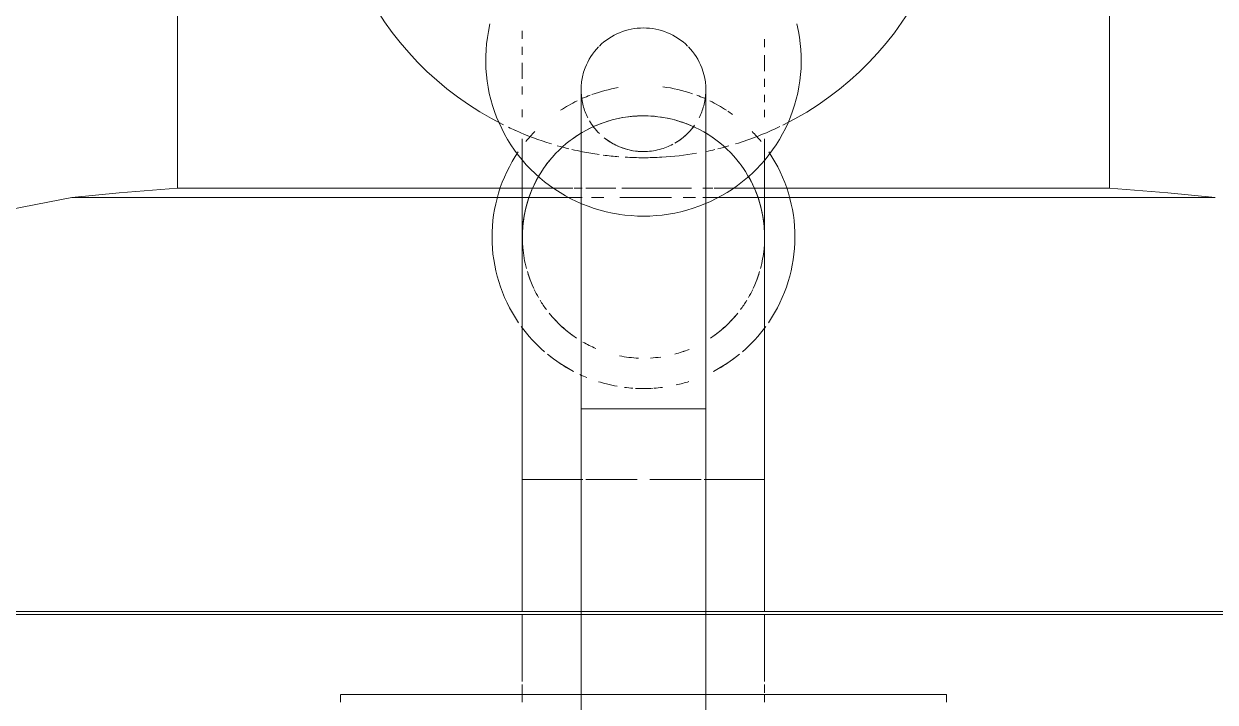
# Model space of a CAD drawing. Header units: millimetres. Extents: x -4000 to 187956, y -58990 to 162485.
# Drawn here: x 847.5 to 1044.2, y 15868.3 to 15980.2 of the extents above; entities that cross this region are included whole.
import ezdxf

# ---------------------------------------------------------------- set-up
doc = ezdxf.new("R2010")
doc.units = ezdxf.units.MM
doc.layers.add('A-FLOR-PATT', color=8, linetype='Continuous', lineweight=13)
doc.layers.add('P-SANR-FIXT', color=6, linetype='Continuous', lineweight=9)

# ---------------------------------------------------------------- blocks, each defined once
blk = doc.blocks.new('C2400 - C2400-V822-0_000')
at = {"layer": 'P-SANR-FIXT', "color": 250}
for p, q in [((-10.3, -16), (-10.3, -116.64)), ((-10.3, -16), (-10.3, -116.64)), ((-10.3, -16), (-10.3, -116.64)), ((-10.3, -16), (-10.3, -116.64)), ((10.3, -116.64), (10.3, -16)), ((10.3, -116.64), (10.3, -16)), ((10.3, -116.64), (10.3, -16)), ((10.3, -116.64), (10.3, -16)), ((-267.5, -82.69), (-8.92, -82.69)), ((-8.92, -82.69), (-267.5, -82.69)), ((-8.92, -83.22), (-236.05, -83.22)), ((8.92, -82.69), (267.55, -82.69)), ((267.55, -82.69), (8.92, -82.69)), ((236.05, -83.22), (8.92, -83.22)), ((0, -116.64), (-10.3, -116.64)), ((0, -116.64), (-10.3, -116.64)), ((0, -116.64), (-10.3, -116.64)), ((0, -116.64), (-10.3, -116.64)), ((10.3, -116.64), (0, -116.64)), ((10.3, -116.64), (0, -116.64)), ((10.3, -116.64), (0, -116.64)), ((10.3, -116.64), (0, -116.64)), ((-10.3, -166.44), (-10.3, -169.3)), ((-10.3, -166.44), (-10.3, -169.3)), ((-10.3, -166.44), (-10.3, -169.3)), ((-10.3, -166.44), (-10.3, -169.3)), ((10.3, -169.3), (10.3, -166.44)), ((10.3, -169.3), (10.3, -166.44)), ((10.3, -169.3), (10.3, -166.44)), ((10.3, -169.3), (10.3, -166.44)), ((-25.58, -178.94), (-25.34, -180.19)), ((25.34, -180.19), (25.58, -178.94))]:
    blk.add_line(p, q, dxfattribs=at)
at = {"layer": 'P-SANR-FIXT', "color": 254}
for p, q in [((-50, -68.25), (-50, -69.54)), ((-20, -68.25), (-20, -69.54)), ((20, -69.54), (20, -68.25)), ((50, -69.48), (50, -68.25)), ((-8.92, -82.69), (8.92, -82.69)), ((8.92, -82.69), (-8.92, -82.69)), ((8.92, -83.22), (-8.92, -83.22)), ((-19.32, -105), (-20, -105)), ((-18.72, -105), (-19.62, -105)), ((-17.32, -105), (-18.69, -105)), ((-14.14, -105), (-18.48, -105)), ((-14.14, -105), (-17.11, -105)), ((-11.11, -105), (-14.14, -105)), ((-10.66, -105), (-14.14, -105)), ((14.14, -105), (10.66, -105)), ((14.14, -105), (11.11, -105)), ((18.48, -105), (14.14, -105)), ((17.11, -105), (14.14, -105)), ((18.69, -105), (17.32, -105)), ((19.62, -105), (18.72, -105)), ((20, -105), (19.32, -105)), ((-10.3, -116.64), (-8.92, -116.64)), ((-10.3, -116.64), (-8.92, -116.64)), ((-8.92, -116.64), (-10.3, -116.64)), ((-10.3, -116.64), (-8.92, -116.64)), ((-10.3, -116.64), (-8.92, -116.64)), ((-9.95, -116.64), (-10.3, -116.64)), ((-10.3, -116.64), (-8.92, -116.64)), ((-9.95, -116.64), (-10.3, -116.64)), ((-10.3, -116.64), (-8.92, -116.64)), ((-10.3, -116.64), (-8.92, -116.64)), ((-8.92, -116.64), (-10.3, -116.64)), ((-8.92, -116.64), (-9.95, -116.64)), ((-8.92, -116.64), (-9.95, -116.64)), ((-8.92, -116.64), (0, -116.64)), ((-8.92, -116.64), (0, -116.64)), ((-8.92, -116.64), (0, -116.64)), ((-8.92, -116.64), (0, -116.64)), ((0, -116.64), (8.92, -116.64)), ((0, -116.64), (8.92, -116.64)), ((0, -116.64), (8.92, -116.64)), ((0, -116.64), (8.92, -116.64)), ((8.92, -116.64), (10.3, -116.64)), ((8.92, -116.64), (10.3, -116.64)), ((9.95, -116.64), (8.92, -116.64)), ((8.92, -116.64), (10.3, -116.64)), ((8.92, -116.64), (10.3, -116.64)), ((9.95, -116.64), (8.92, -116.64)), ((8.92, -116.64), (10.3, -116.64)), ((8.92, -116.64), (10.3, -116.64)), ((9.95, -116.64), (8.92, -116.64)), ((8.92, -116.64), (10.3, -116.64)), ((9.95, -116.64), (8.92, -116.64)), ((-4.14, -148.77), (-5.16, -148.96)), ((-3.11, -148.63), (-4.14, -148.77)), ((-2.08, -148.53), (-3.11, -148.63)), ((-1.04, -148.47), (-2.08, -148.53)), ((0, -148.45), (-1.04, -148.47)), ((1, -148.47), (0, -148.45)), ((2.04, -148.53), (1, -148.47)), ((4.1, -148.77), (3.92, -148.74)), ((5.12, -148.95), (4.1, -148.77)), ((6.14, -149.17), (5.12, -148.95)), ((7.14, -149.43), (6.14, -149.17)), ((10.09, -150.45), (9.12, -150.07)), ((-11.43, -153.09), (-9.81, -153.09)), ((10.1, -153.09), (11.43, -153.09)), ((-16.38, -156.47), (-16.83, -155.81)), ((16.51, -156.29), (16.04, -156.94)), ((14.5, -158.78), (13.93, -159.35)), ((15.04, -158.19), (14.5, -158.78)), ((15.55, -157.58), (15.04, -158.19)), ((-20, -161.2), (-20, -160.06)), ((-11.94, -161.04), (-12.58, -160.55)), ((-11.29, -161.51), (-11.94, -161.04)), ((12.12, -160.91), (11.47, -161.38)), ((12.74, -160.41), (12.12, -160.91)), ((13.35, -159.89), (12.74, -160.41)), ((20, -160.09), (20, -161.23)), ((-20, -166), (-20, -164.76)), ((20, -164.8), (20, -166.03)), ((-20, -168.47), (-20, -167.24)), ((20, -168.54), (20, -169.82)), ((-20, -171.08), (-20, -169.79)), ((-20, -172.92), (-20, -172.38)), ((-20, -173.69), (-20, -172.92)), ((20, -171.11), (20, -172.39)), ((20, -172.41), (20, -172.92)), ((20, -172.92), (20, -173.72)), ((-20, -175), (-20, -173.69)), ((-20, -177.64), (-20, -176.32)), ((20, -175.04), (20, -176.36)), ((20, -177.68), (20, -179))]:
    blk.add_line(p, q, dxfattribs=at)
at = {"layer": 'P-SANR-FIXT', "color": 253}
for p, q in [((-50, -69.54), (-50, -68.25)), ((50, -68.25), (50, -69.48)), ((-50, -69.54), (-8.92, -69.54)), ((-20, -69.81), (-20, -71.18)), ((8.92, -69.54), (50, -69.54)), ((20, -71.18), (20, -69.62)), ((-20, -71.68), (-20, -82.69)), ((20, -82.69), (20, -71.68)), ((-10.54, -105), (-19.92, -105)), ((19.92, -105), (10.54, -105)), ((-13.5, -153.09), (-11.66, -153.09)), ((-9.82, -151.53), (-11.88, -151.53)), ((11.88, -151.53), (10.14, -151.53)), ((11.66, -153.09), (13.5, -153.09)), ((16.04, -156.94), (15.55, -157.58)), ((16.95, -155.62), (16.51, -156.29)), ((-20, -160.06), (-20, -158.95)), ((20, -158.98), (20, -160.09)), ((13.93, -159.35), (13.35, -159.89)), ((-10.62, -161.95), (-11.29, -161.51))]:
    blk.add_line(p, q, dxfattribs=at)
at = {"layer": 'P-SANR-FIXT', "color": 50}
for p, q in [((-8.92, -69.54), (8.92, -69.54)), ((-1.15, -105), (-9.51, -105)), ((-1.15, -105), (-9.51, -105)), ((-5.18, -105), (-8.97, -105)), ((-5.18, -105), (-8.97, -105)), ((-1.04, -105), (-5.18, -105)), ((-1.04, -105), (-5.18, -105)), ((5.18, -105), (1.04, -105)), ((5.18, -105), (1.04, -105)), ((9.51, -105), (1.15, -105)), ((9.51, -105), (1.15, -105)), ((8.97, -105), (5.18, -105)), ((8.97, -105), (5.18, -105)), ((-8.92, -116.64), (0, -116.64)), ((-7.28, -116.64), (-8.92, -116.64)), ((-8.92, -116.64), (0, -116.64)), ((-7.28, -116.64), (-8.92, -116.64)), ((-8.92, -116.64), (0, -116.64)), ((-7.28, -116.64), (-8.92, -116.64)), ((-8.92, -116.64), (0, -116.64)), ((-7.28, -116.64), (-8.92, -116.64)), ((-5.15, -116.64), (-7.28, -116.64)), ((-5.15, -116.64), (-7.28, -116.64)), ((-5.15, -116.64), (-7.28, -116.64)), ((-5.15, -116.64), (-7.28, -116.64)), ((-2.67, -116.64), (-5.15, -116.64)), ((-2.67, -116.64), (-5.15, -116.64)), ((-2.67, -116.64), (-5.15, -116.64)), ((-2.67, -116.64), (-5.15, -116.64)), ((0, -116.64), (-2.67, -116.64)), ((0, -116.64), (-2.67, -116.64)), ((0, -116.64), (-2.67, -116.64)), ((0, -116.64), (-2.67, -116.64)), ((0, -116.64), (8.92, -116.64)), ((2.67, -116.64), (0, -116.64)), ((0, -116.64), (8.92, -116.64)), ((2.67, -116.64), (0, -116.64)), ((0, -116.64), (8.92, -116.64)), ((2.67, -116.64), (0, -116.64)), ((0, -116.64), (8.92, -116.64)), ((2.67, -116.64), (0, -116.64)), ((5.15, -116.64), (2.67, -116.64)), ((5.15, -116.64), (2.67, -116.64)), ((5.15, -116.64), (2.67, -116.64)), ((5.15, -116.64), (2.67, -116.64)), ((7.28, -116.64), (5.15, -116.64)), ((7.28, -116.64), (5.15, -116.64)), ((7.28, -116.64), (5.15, -116.64)), ((7.28, -116.64), (5.15, -116.64)), ((8.92, -116.64), (7.28, -116.64)), ((8.92, -116.64), (7.28, -116.64)), ((8.92, -116.64), (7.28, -116.64)), ((8.92, -116.64), (7.28, -116.64)), ((-5.16, -148.96), (-6.18, -149.18)), ((3.07, -148.63), (2.04, -148.53)), ((3.92, -148.74), (3.07, -148.63)), ((-6.56, -151.53), (-8.56, -151.53)), ((-7.95, -153.09), (3.58, -153.09)), ((3.92, -151.53), (-4.63, -151.53)), ((4.57, -153.09), (9.5, -153.09)), ((8.56, -151.53), (6.56, -151.53)), ((-9.94, -162.36), (-10.62, -161.95)), ((-9.24, -162.74), (-9.94, -162.36)), ((-8.52, -163.1), (-9.24, -162.74)), ((-7.79, -163.42), (-8.52, -163.1)), ((8.71, -163), (7.99, -163.34)), ((9.43, -162.64), (8.71, -163)), ((10.12, -162.25), (9.43, -162.64)), ((-7.05, -163.72), (-7.79, -163.42)), ((-6.29, -163.98), (-7.05, -163.72)), ((-5.53, -164.22), (-6.29, -163.98)), ((-4.75, -164.43), (-5.53, -164.22)), ((-3.97, -164.6), (-4.75, -164.43)), ((-3.19, -164.74), (-3.97, -164.6)), ((-2.39, -164.86), (-3.19, -164.74)), ((-1.6, -164.94), (-2.39, -164.86)), ((-0.8, -164.98), (-1.6, -164.94)), ((0, -165), (-0.8, -164.98)), ((0.22, -165), (0, -165)), ((1.02, -164.97), (0.22, -165)), ((1.81, -164.92), (1.02, -164.97)), ((2.61, -164.83), (1.81, -164.92)), ((3.4, -164.71), (2.61, -164.83)), ((3.92, -164.61), (3.4, -164.71)), ((4.18, -164.56), (3.92, -164.61)), ((4.96, -164.37), (4.18, -164.56)), ((5.73, -164.16), (4.96, -164.37)), ((6.5, -163.92), (5.73, -164.16)), ((7.25, -163.64), (6.5, -163.92)), ((7.99, -163.34), (7.25, -163.64))]:
    blk.add_line(p, q, dxfattribs=at)
at = {"layer": 'P-SANR-FIXT', "color": 252}
for p, q in [((-20, -83.22), (-20, -105)), ((20, -105), (20, -83.22)), ((-10, -105), (-20, -105)), ((20, -105), (10, -105)), ((94.37, -151.53), (215.83, -127.85)), ((-11.88, -151.53), (-94.37, -151.53)), ((-76.92, -259.9), (-76.92, -153.09)), ((-76.92, -153.09), (-13.5, -153.09)), ((94.37, -151.53), (11.88, -151.53)), ((13.5, -153.09), (76.92, -153.09)), ((76.92, -153.09), (76.92, -259.9)), ((-20, -158.95), (-20, -157.87)), ((20, -157.9), (20, -158.98))]:
    blk.add_line(p, q, dxfattribs=at)
at = {"layer": 'P-SANR-FIXT', "color": 252, "flags": 128}
for points in [[(-20, -105), (-20, -106.6), (-20, -108.2), (-20, -109.79), (-20, -111.37), (-20, -112.95), (-20, -114.51), (-20, -116.05), (-20, -117.58), (-20, -119.09), (-20, -120.58), (-20, -122.04), (-20, -123.47), (-20, -124.88), (-20, -126.25), (-20, -127.59), (-20, -128.89), (-20, -130.15), (-20, -131.38), (-20, -132.56), (-20, -133.69), (-20, -134.79), (-20, -135.06)], [(20, -135.06), (20, -133.98), (20, -132.85), (20, -131.68), (20, -130.47), (20, -129.22), (20, -127.93), (20, -126.6), (20, -125.23), (20, -123.84), (20, -122.41), (20, -120.96), (20, -119.48), (20, -117.97), (20, -116.45), (20, -114.91), (20, -113.35), (20, -111.78), (20, -110.2), (20, -108.61), (20, -107.01), (20, -105.41), (20, -105)], [(-20, -135.06), (-20, -136.09), (-20, -137.07), (-20, -138), (-20, -138.88), (-20, -139.7), (-20, -140.47), (-20, -141.18), (-20, -141.84), (-20, -142.43), (-20, -142.96), (-20, -143.44), (-20, -143.85), (-20, -144.2), (-20, -144.49), (-20, -144.71), (-20, -144.87), (-20, -144.97), (-20, -145)], [(20, -145), (20, -144.97), (20, -144.87), (20, -144.71), (20, -144.49), (20, -144.2), (20, -143.85), (20, -143.44), (20, -142.97), (20, -142.44), (20, -141.84), (20, -141.19), (20, -140.48), (20, -139.71), (20, -138.89), (20, -138.01), (20, -137.08), (20, -136.1), (20, -135.07), (20, -135.06)], [(-16.83, -155.81), (-17.25, -155.12), (-17.64, -154.43), (-18, -153.71), (-18.34, -152.99), (-18.64, -152.25), (-18.92, -151.5), (-19.16, -150.73), (-19.37, -149.96), (-19.56, -149.18), (-19.71, -148.4), (-19.83, -147.61), (-19.92, -146.81), (-19.97, -146.02), (-20, -145.22), (-20, -145)], [(-20, -152.11), (-20, -151.35), (-20, -150.63), (-20, -149.95), (-20, -149.31), (-20, -148.71), (-20, -148.15), (-20, -147.64), (-20, -147.17), (-20, -146.74), (-20, -146.36), (-20, -146.03), (-20, -145.74), (-20, -145.5), (-20, -145.3), (-20, -145.16), (-20, -145.06), (-20, -145.01), (-20, -145)], [(20, -145), (19.98, -145.8), (19.94, -146.6), (19.86, -147.39), (19.74, -148.19), (19.6, -148.97), (19.43, -149.75), (19.22, -150.53), (18.98, -151.29), (18.72, -152.05), (18.42, -152.79), (18.1, -153.52), (17.74, -154.24), (17.36, -154.94), (16.95, -155.62)], [(20, -145), (20, -145.03), (20, -145.11), (20, -145.24), (20, -145.41), (20, -145.63), (20, -145.9), (20, -146.22), (20, -146.58), (20, -146.99), (20, -147.44), (20, -147.93), (20, -148.47), (20, -149.06), (20, -149.68), (20, -150.34), (20, -151.05), (20, -151.79), (20, -152.11)], [(-94.37, -151.53), (-86.53, -152.32), (-76.92, -153.09)], [(-20, -154.67), (-20, -153.86), (-20, -152.95), (-20, -152.11)], [(20, -152.11), (20, -152.98), (20, -153.89), (20, -154.67)], [(76.92, -153.09), (86.53, -152.32), (94.37, -151.53)]]:
    blk.add_lwpolyline(points, dxfattribs=at)
at = {"layer": 'P-SANR-FIXT', "color": 250, "flags": 128}
for points in [[(-10.3, -116.64), (-10.3, -118.65), (-10.3, -120.66), (-10.3, -122.66), (-10.3, -124.66), (-10.3, -126.63), (-10.3, -128.6), (-10.3, -130.54), (-10.3, -132.46), (-10.3, -134.36), (-10.3, -136.23), (-10.3, -138.07), (-10.3, -139.87), (-10.3, -141.64), (-10.3, -143.36), (-10.3, -145.04), (-10.3, -146.68), (-10.3, -148.27), (-10.3, -149.81), (-10.3, -151.29), (-10.3, -152.73), (-10.3, -154.1), (-10.3, -155.41), (-10.3, -156.66), (-10.3, -157.85), (-10.3, -158.97), (-10.3, -160.02), (-10.3, -161), (-10.3, -161.92), (-10.3, -162.76), (-10.3, -163.52), (-10.3, -164.22), (-10.3, -164.83), (-10.3, -165.37), (-10.3, -165.83), (-10.3, -166.21), (-10.3, -166.44)], [(-10.3, -116.64), (-10.3, -118.65), (-10.3, -120.66), (-10.3, -122.66), (-10.3, -124.66), (-10.3, -126.63), (-10.3, -128.6), (-10.3, -130.54), (-10.3, -132.46), (-10.3, -134.36), (-10.3, -136.23), (-10.3, -138.07), (-10.3, -139.87), (-10.3, -141.64), (-10.3, -143.36), (-10.3, -145.04), (-10.3, -146.68), (-10.3, -148.27), (-10.3, -149.81), (-10.3, -151.29), (-10.3, -152.73), (-10.3, -154.1), (-10.3, -155.41), (-10.3, -156.66), (-10.3, -157.85), (-10.3, -158.97), (-10.3, -160.02), (-10.3, -161), (-10.3, -161.92), (-10.3, -162.76), (-10.3, -163.52), (-10.3, -164.22), (-10.3, -164.83), (-10.3, -165.37), (-10.3, -165.83), (-10.3, -166.21), (-10.3, -166.44)], [(-10.3, -116.64), (-10.3, -118.65), (-10.3, -120.66), (-10.3, -122.66), (-10.3, -124.66), (-10.3, -126.63), (-10.3, -128.6), (-10.3, -130.54), (-10.3, -132.46), (-10.3, -134.36), (-10.3, -136.23), (-10.3, -138.07), (-10.3, -139.87), (-10.3, -141.64), (-10.3, -143.36), (-10.3, -145.04), (-10.3, -146.68), (-10.3, -148.27), (-10.3, -149.81), (-10.3, -151.29), (-10.3, -152.73), (-10.3, -154.1), (-10.3, -155.41), (-10.3, -156.66), (-10.3, -157.85), (-10.3, -158.97), (-10.3, -160.02), (-10.3, -161), (-10.3, -161.92), (-10.3, -162.76), (-10.3, -163.52), (-10.3, -164.22), (-10.3, -164.83), (-10.3, -165.37), (-10.3, -165.83), (-10.3, -166.21), (-10.3, -166.44)], [(-10.3, -116.64), (-10.3, -118.65), (-10.3, -120.66), (-10.3, -122.66), (-10.3, -124.66), (-10.3, -126.63), (-10.3, -128.6), (-10.3, -130.54), (-10.3, -132.46), (-10.3, -134.36), (-10.3, -136.23), (-10.3, -138.07), (-10.3, -139.87), (-10.3, -141.64), (-10.3, -143.36), (-10.3, -145.04), (-10.3, -146.68), (-10.3, -148.27), (-10.3, -149.81), (-10.3, -151.29), (-10.3, -152.73), (-10.3, -154.1), (-10.3, -155.41), (-10.3, -156.66), (-10.3, -157.85), (-10.3, -158.97), (-10.3, -160.02), (-10.3, -161), (-10.3, -161.92), (-10.3, -162.76), (-10.3, -163.52), (-10.3, -164.22), (-10.3, -164.83), (-10.3, -165.37), (-10.3, -165.83), (-10.3, -166.21), (-10.3, -166.44)], [(10.3, -166.44), (10.3, -166.11), (10.3, -165.71), (10.3, -165.23), (10.3, -164.67), (10.3, -164.03), (10.3, -163.32), (10.3, -162.54), (10.3, -161.68), (10.3, -160.74), (10.3, -159.74), (10.3, -158.67), (10.3, -157.53), (10.3, -156.33), (10.3, -155.06), (10.3, -153.73), (10.3, -152.34), (10.3, -150.9), (10.3, -149.4), (10.3, -147.84), (10.3, -146.24), (10.3, -144.59), (10.3, -142.9), (10.3, -141.16), (10.3, -139.38), (10.3, -137.57), (10.3, -135.73), (10.3, -133.85), (10.3, -131.94), (10.3, -130.02), (10.3, -128.07), (10.3, -126.1), (10.3, -124.12), (10.3, -122.12), (10.3, -120.12), (10.3, -118.11), (10.3, -116.64)], [(10.3, -166.44), (10.3, -166.11), (10.3, -165.71), (10.3, -165.23), (10.3, -164.67), (10.3, -164.03), (10.3, -163.32), (10.3, -162.54), (10.3, -161.68), (10.3, -160.74), (10.3, -159.74), (10.3, -158.67), (10.3, -157.53), (10.3, -156.33), (10.3, -155.06), (10.3, -153.73), (10.3, -152.34), (10.3, -150.9), (10.3, -149.4), (10.3, -147.84), (10.3, -146.24), (10.3, -144.59), (10.3, -142.9), (10.3, -141.16), (10.3, -139.38), (10.3, -137.57), (10.3, -135.73), (10.3, -133.85), (10.3, -131.94), (10.3, -130.02), (10.3, -128.07), (10.3, -126.1), (10.3, -124.12), (10.3, -122.12), (10.3, -120.12), (10.3, -118.11), (10.3, -116.64)], [(10.3, -166.44), (10.3, -166.11), (10.3, -165.71), (10.3, -165.23), (10.3, -164.67), (10.3, -164.03), (10.3, -163.32), (10.3, -162.54), (10.3, -161.68), (10.3, -160.74), (10.3, -159.74), (10.3, -158.67), (10.3, -157.53), (10.3, -156.33), (10.3, -155.06), (10.3, -153.73), (10.3, -152.34), (10.3, -150.9), (10.3, -149.4), (10.3, -147.84), (10.3, -146.24), (10.3, -144.59), (10.3, -142.9), (10.3, -141.16), (10.3, -139.38), (10.3, -137.57), (10.3, -135.73), (10.3, -133.85), (10.3, -131.94), (10.3, -130.02), (10.3, -128.07), (10.3, -126.1), (10.3, -124.12), (10.3, -122.12), (10.3, -120.12), (10.3, -118.11), (10.3, -116.64)], [(10.3, -166.44), (10.3, -166.11), (10.3, -165.71), (10.3, -165.23), (10.3, -164.67), (10.3, -164.03), (10.3, -163.32), (10.3, -162.54), (10.3, -161.68), (10.3, -160.74), (10.3, -159.74), (10.3, -158.67), (10.3, -157.53), (10.3, -156.33), (10.3, -155.06), (10.3, -153.73), (10.3, -152.34), (10.3, -150.9), (10.3, -149.4), (10.3, -147.84), (10.3, -146.24), (10.3, -144.59), (10.3, -142.9), (10.3, -141.16), (10.3, -139.38), (10.3, -137.57), (10.3, -135.73), (10.3, -133.85), (10.3, -131.94), (10.3, -130.02), (10.3, -128.07), (10.3, -126.1), (10.3, -124.12), (10.3, -122.12), (10.3, -120.12), (10.3, -118.11), (10.3, -116.64)], [(-10.13, -150.47), (-11.08, -150.89), (-12.01, -151.34), (-12.92, -151.83), (-13.82, -152.36), (-14.69, -152.92), (-15.53, -153.52), (-16.36, -154.15), (-17.15, -154.81), (-17.92, -155.5), (-18.66, -156.22), (-19.38, -156.97), (-20.06, -157.75), (-20.7, -158.56), (-21.32, -159.39), (-21.9, -160.24), (-22.45, -161.12), (-22.96, -162.01), (-23.43, -162.93), (-23.87, -163.86), (-24.27, -164.81), (-24.62, -165.78), (-24.94, -166.76), (-25.22, -167.75), (-25.46, -168.75), (-25.66, -169.76), (-25.82, -170.78), (-25.93, -171.8), (-26.01, -172.83), (-26.04, -173.86), (-26.03, -174.89), (-25.98, -175.92), (-25.89, -176.94), (-25.75, -177.96), (-25.58, -178.94)], [(25.58, -178.94), (25.76, -177.92), (25.89, -176.9), (25.98, -175.88), (26.03, -174.85), (26.04, -173.82), (26, -172.79), (25.93, -171.76), (25.81, -170.74), (25.65, -169.72), (25.45, -168.71), (25.21, -167.71), (24.93, -166.72), (24.61, -165.74), (24.25, -164.78), (23.85, -163.82), (23.41, -162.89), (22.94, -161.98), (22.43, -161.08), (21.88, -160.2), (21.3, -159.35), (20.68, -158.52), (20.03, -157.72), (19.35, -156.94), (18.63, -156.19), (17.89, -155.47), (17.12, -154.78), (16.32, -154.12), (15.5, -153.49), (14.65, -152.9), (13.78, -152.34), (12.89, -151.81), (11.97, -151.32), (11.04, -150.87), (10.09, -150.45)]]:
    blk.add_lwpolyline(points, dxfattribs=at)
at = {"layer": 'P-SANR-FIXT', "color": 254, "flags": 128}
for points in [[(-6.18, -149.18), (-7.18, -149.44), (-8.18, -149.75)], [(9.12, -150.07), (8.14, -149.73), (7.14, -149.43)], [(-8.18, -149.75), (-9.16, -150.09), (-10.13, -150.47)]]:
    blk.add_lwpolyline(points, dxfattribs=at)
at = {"layer": 'P-SANR-FIXT', "color": 253, "flags": 128}
for points in [[(-20, -157.87), (-20, -156.82), (-20, -155.8), (-20, -154.81), (-20, -154.67)], [(20, -154.67), (20, -154.84), (20, -155.82), (20, -156.84), (20, -157.9)], [(-12.58, -160.55), (-13.19, -160.04), (-13.78, -159.5), (-14.35, -158.93), (-14.89, -158.35), (-15.41, -157.74), (-15.91, -157.12), (-16.38, -156.47)], [(11.47, -161.38), (10.81, -161.83), (10.12, -162.25)]]:
    blk.add_lwpolyline(points, dxfattribs=at)
at = {"layer": 'P-SANR-FIXT', "color": 50}
for centre, radius, start, end in [((0, -145), 25, 102.4772, 107.4524), ((0, -145), 25, 102.4772, 107.4524), ((0, -145), 25, 94.0109, 97.2165), ((0, -145), 25, 94.0109, 97.2165), ((0, -145), 25, 90, 93.6962), ((0, -145), 25, 90, 93.6962), ((0, -145), 25, 87.022, 90), ((0, -145), 25, 87.022, 90), ((0, -145), 25, 82.7835, 85.9891), ((0, -145), 25, 82.7835, 85.9891), ((0, -145), 25, 75.9031, 80.0156), ((0, -145), 25, 75.9031, 80.0156), ((0, -145), 25, 72.7233, 75.8199), ((0, -145), 25, 72.7233, 75.8199), ((0, -145), 25, 65.1821, 68.0443), ((0, -145), 25, 65.1821, 68.0443), ((0, -210), 51.91, 93.3247, 99.6877), ((0, -210), 51.91, 90, 93.3247), ((0, -210), 51.91, 86.6753, 90), ((0, -210), 51.91, 82.6506, 85.5254), ((0, -210), 51.91, 78.809, 81.895), ((0, -145), 25, 246.2861, 249.4018), ((0, -145), 25, 246.2861, 249.4018), ((0, -145), 25, 251.1255, 262.6075), ((0, -145), 25, 251.1255, 262.6075), ((0, -145), 25, 279.6022, 289.9054), ((0, -145), 25, 279.6022, 289.9054), ((0, -145), 25, 290.5982, 293.7139), ((0, -145), 25, 290.5982, 293.7139)]:
    blk.add_arc(centre, radius, start, end, dxfattribs=at)
at = {"layer": 'P-SANR-FIXT', "color": 253}
for centre, radius, start, end in [((0, -145), 25, 117.4814, 129.393), ((0, -145), 25, 50.607, 62.5186), ((0, -145), 25, 130.835, 143.852), ((0, -145), 25, 36.148, 49.165), ((0, -145), 25, 145.5392, 214.1926), ((0, -145), 25, 325.7453, 34.4608), ((0, -210), 51.91, 107.0365, 115.7143), ((0, -145), 25, 219.0547, 224.1439), ((0, -210), 51.91, 103.7032, 105.7472), ((0, -210), 51.91, 74.0992, 76.297), ((0, -210), 51.91, 66.044, 72.9631), ((0, -145), 25, 315.8568, 320.9453), ((0, -145), 25, 236.7689, 243.9768), ((0, -145), 25, 296.0232, 303.2311)]:
    blk.add_arc(centre, radius, start, end, dxfattribs=at)
at = {"layer": 'P-SANR-FIXT', "color": 254}
for centre, radius, start, end in [((0, -145), 25, 117.4814, 126), ((0, -145), 25, 54, 62.5186), ((0, -145), 25, 126, 129.393), ((0, -145), 25, 50.607, 54), ((0, -145), 25, 130.835, 143.852), ((0, -145), 25, 36.148, 49.165), ((0, -145), 25, 219.0547, 224.1439), ((0, -145), 25, 315.8568, 320.9453), ((0, -210), 51.91, 64.5985, 65.9568), ((0, -145), 25, 234, 236.2076), ((0, -145), 25, 234, 236.2076), ((0, -145), 25, 236.7689, 243.9768), ((0, -145), 25, 296.0232, 303.2311)]:
    blk.add_arc(centre, radius, start, end, dxfattribs=at)
at = {"layer": 'P-SANR-FIXT', "color": 252}
for centre, radius, start, end in [((0, -145), 25, 145.5392, 214.1926), ((0, -145), 25, 325.7453, 34.4608), ((0, -210), 51.91, 101.4291, 103.1436), ((0, -210), 51.91, 76.8564, 78.809), ((0, -210), 51.91, 116.3079, 270), ((0, -210), 51.91, 270, 63.5549)]:
    blk.add_arc(centre, radius, start, end, dxfattribs=at)
at = {"layer": 'P-SANR-FIXT', "color": 50}
for major_axis, ratio, start_param, end_param in [((20, 0), 0.99999, 1.832596, 1.956609), ((20, 0), 0.999982, 1.832596, 1.956609), ((20, 0), 0.99999, 1.628314, 1.713769), ((20, 0), 0.999982, 1.628313, 1.713768), ((20, 0), 0.99999, 1.372567, 1.529064), ((20, 0), 0.999982, 1.372567, 1.529065), ((20, 0), 0.99999, 1.047198, 1.165272), ((20, 0), 0.999982, 1.047198, 1.165272), ((20, 0), 0.99999, 4.275728, 4.45059), ((20, 0), 0.999982, 4.275728, 4.45059), ((20, 0), 0.99999, 4.974188, 5.182539), ((20, 0), 0.999982, 4.974188, 5.182534), ((20, 0), 0.99999, 4.472827, 4.712389), ((20, 0), 0.999982, 4.472809, 4.712389), ((20, 0), 0.99999, 4.712389, 4.910618), ((-20, 0), 0.999982, 1.570796, 1.769026)]:
    blk.add_ellipse((0, -145), major_axis=major_axis, ratio=ratio, start_param=start_param, end_param=end_param, dxfattribs=at)
at = {"layer": 'P-SANR-FIXT', "color": 253}
for ratio, start_param, end_param in [(0.99999, 2.155289, 2.462342), (0.99999, 0.67925, 0.986303), (0.99999, 2.499168, 2.592497), (0.99999, 0.549096, 0.642425), (0.99999, 2.617994, 2.695438), (0.99999, 0.446155, 0.523599), (0.99999, 2.704468, 2.852725), (0.99999, 0.288868, 0.437125), (0.99999, 2.879793, 3.041086), (0.99999, 0.087772, 0.261799), (0.999982, 3.041091, 3.403392), (0.999982, 6.021386, 6.370952), (0.999982, 3.45607, 3.665191), (0.999982, 5.759587, 5.968708), (0.99999, 3.755399, 3.83593), (0.99999, 5.588848, 5.669379), (0.99999, 3.926991, 3.949025), (0.99999, 4.084246, 4.182548), (0.99999, 5.24223, 5.340532)]:
    blk.add_ellipse((0, -145), major_axis=(20, 0), ratio=ratio, start_param=start_param, end_param=end_param, dxfattribs=at)
at = {"layer": 'P-SANR-FIXT', "color": 254}
for centre, major_axis, ratio, start_param, end_param in [((0, -145), (20, 0), 0.999982, 2.199265, 2.356194), ((0, -145), (20, 0), 0.999982, 0.785398, 0.942328), ((0, -145), (20, 0), 0.999982, 2.356194, 2.462342), ((0, -145), (20, 0), 0.999982, 0.67925, 0.785398), ((0, -145), (20, 0), 0.999982, 2.499168, 2.592499), ((0, -145), (20, 0), 0.999982, 0.549094, 0.642424), ((0, -145), (20, 0), 0.999982, 2.617994, 2.69544), ((0, -145), (20, 0), 0.999982, 0.446153, 0.523599), ((0, -145), (20, 0), 0.999982, 2.704469, 2.827164), ((0, -145), (20, 0), 0.999982, 0.314428, 0.437124), ((0, -145), (20, 0), 0.999982, 2.879793, 3.041091), ((0, -145), (20, 0), 0.999982, 0.087767, 0.261799), ((0, -145), (20, 0), 0.999982, 3.755406, 3.83594), ((0, -145), (20, 0), 0.999982, 5.588838, 5.669372), ((0, -145), (20, 0), 0.999982, 3.926991, 3.949025), ((0, -169.3), (10.3, 0), 0.989982, 1.570796, 1.832596), ((0, -169.3), (10.3, 0), 0.989982, 1.570796, 1.832596), ((0, -169.3), (10.3, 0), 0.989982, 1.570796, 1.832596), ((0, -169.3), (10.3, 0), 0.989982, 1.570796, 1.832596), ((0, -169.3), (-10.3, 0), 0.989982, 4.45059, 4.712389), ((0, -169.3), (-10.3, 0), 0.989982, 4.45059, 4.712389), ((0, -169.3), (-10.3, 0), 0.989982, 4.45059, 4.712389), ((0, -169.3), (-10.3, 0), 0.989982, 4.032629, 4.712389), ((0, -145), (20, 0), 0.999982, 4.084251, 4.182549), ((0, -169.3), (10.3, 0), 0.989982, 2.094395, 2.532041), ((0, -169.3), (10.3, 0), 0.989982, 2.094395, 2.356194), ((0, -169.3), (10.3, 0), 0.989982, 2.094395, 2.356194), ((0, -169.3), (10.3, 0), 0.989982, 2.094395, 2.356194), ((0, -169.3), (10.3, 0), 0.989982, 1.832596, 2.060413), ((0, -169.3), (10.3, 0), 0.989982, 1.832596, 2.060413), ((0, -169.3), (10.3, 0), 0.989982, 1.832596, 2.060413), ((0, -169.3), (10.3, 0), 0.989982, 1.832596, 2.060413), ((0, -169.3), (10.3, 0), 0.989982, 0.891036, 1.308997), ((0, -169.3), (10.3, 0), 0.989982, 1.047198, 1.308997), ((0, -169.3), (10.3, 0), 0.989982, 1.047198, 1.308997), ((0, -169.3), (10.3, 0), 0.989982, 0.891036, 1.047198), ((0, -169.3), (10.3, 0), 0.989982, 0.891036, 1.047198), ((0, -145), (20, 0), 0.999982, 5.242229, 5.340527), ((0, -169.3), (10.3, 0), 0.989982, 2.356194, 2.532041), ((0, -169.3), (10.3, 0), 0.989982, 2.356194, 2.532041), ((0, -169.3), (10.3, 0), 0.989982, 2.356194, 2.532041), ((0, -169.3), (10.3, 0), 0.989982, 0.523599, 0.785398), ((0, -169.3), (10.3, 0), 0.989982, 0.523599, 0.785398), ((0, -169.3), (10.3, 0), 0.989982, 0.523599, 0.785398), ((0, -169.3), (10.3, 0), 0.989982, 0.523599, 0.785398), ((0, -169.3), (10.3, 0), 0.989982, 2.671288, 2.879793), ((0, -169.3), (10.3, 0), 0.989982, 2.671288, 2.879793), ((0, -169.3), (10.3, 0), 0.989982, 2.671288, 2.879793), ((0, -169.3), (10.3, 0), 0.989982, 2.671288, 2.879793), ((0, -169.3), (10.3, 0), 0.989982, 0.261799, 0.470304), ((0, -169.3), (10.3, 0), 0.989982, 0.261799, 0.470304), ((0, -169.3), (10.3, 0), 0.989982, 0.261799, 0.470304), ((0, -169.3), (10.3, 0), 0.989982, 0.261799, 0.470304)]:
    blk.add_ellipse(centre, major_axis=major_axis, ratio=ratio, start_param=start_param, end_param=end_param, dxfattribs=at)
at = {"layer": 'P-SANR-FIXT', "color": 252}
for centre, major_axis, ratio, start_param, end_param in [((0, -145), (20, 0), 0.99999, 3.041086, 3.665191), ((0, -145), (20, 0), 0.99999, 5.759587, 6.370957), ((0, -169.3), (10.3, 0), 0.989982, 3.507513, 3.907655), ((0, -169.3), (10.3, 0), 0.989982, 3.507513, 3.907655), ((0, -169.3), (10.3, 0), 0.989982, 3.507513, 3.907655), ((0, -169.3), (10.3, 0), 0.989982, 3.507513, 3.907655), ((0, -169.3), (10.3, 0), 0.989982, 5.517123, 5.917265), ((0, -169.3), (10.3, 0), 0.989982, 5.517123, 5.917265), ((0, -169.3), (10.3, 0), 0.989982, 5.517123, 5.917265), ((0, -169.3), (10.3, 0), 0.989982, 5.517123, 5.917265), ((0, -169.3), (-10.3, 0), 0.989982, 0.785398, 1.570796), ((0, -169.3), (-10.3, 0), 0.989982, 0.785398, 1.570796), ((0, -169.3), (-10.3, 0), 0.989982, 0.785398, 1.570796), ((0, -169.3), (-10.3, 0), 0.989982, 0.785398, 1.570796), ((0, -169.3), (10.3, 0), 0.989982, 4.712389, 5.497787), ((0, -169.3), (10.3, 0), 0.989982, 4.712389, 5.497787), ((0, -169.3), (10.3, 0), 0.989982, 4.712389, 5.497787), ((0, -169.3), (10.3, 0), 0.989982, 4.712389, 5.497787)]:
    blk.add_ellipse(centre, major_axis=major_axis, ratio=ratio, start_param=start_param, end_param=end_param, dxfattribs=at)
at = {"layer": 'P-SANR-FIXT', "color": 250}
for start_param, end_param in [(2.881046, 3.507513), (2.881046, 3.507513), (2.881046, 3.507513), (2.881046, 3.507513), (5.917265, 6.543732), (5.917265, 6.543732), (5.917265, 6.543732), (5.917265, 6.543732)]:
    blk.add_ellipse((0, -169.3), major_axis=(10.3, 0), ratio=0.989982, start_param=start_param, end_param=end_param, dxfattribs=at)
blk = doc.blocks.new('CMF2_NHAXUONG_A_rvt-1-0_000')
at = {"layer": 'A-FLOR-PATT', "lineweight": 9}
h = blk.add_hatch(dxfattribs=at)
h.set_pattern_fill('FP_26', color=252, style=0, pattern_type=2)
h.set_pattern_definition([(270, (159525.1, 137899.7), (600, 4e-14), []), (0, (159525.1, 137899.7), (0, 600), [])])
h.paths.add_polyline_path([(153350, 499.64), (154799.88, 499.64), (154799.88, 5749.54), (153550, 5749.54), (153550, 4899.28), (153349.79, 4899.28), (153349.99, 751.94)])
h.paths.add_polyline_path([(160850.16, 499.64), (165000, 499.64), (165000, 999.28), (165499.79, 999.28), (165499.79, 1749.49), (160850.16, 1749.49), (160850.16, 751.94)])
h.paths.add_polyline_path([(161612.4, 692.63), (161106.49, 692.63), (161106.49, 1295.25), (161612.4, 1295.25), (161612.4, 751.94)])
h.paths.add_polyline_path([(162656.18, 692.63), (162150.27, 692.63), (162150.27, 1295.25), (162656.18, 1295.25), (162656.18, 751.94)])
h.paths.add_polyline_path([(164268.71, 692.63), (164268.71, 1295.25), (164774.62, 1295.25), (164774.62, 692.63)])
h.paths.add_polyline_path([(163221.93, 692.63), (163221.93, 1295.25), (163727.84, 1295.25), (163727.84, 692.63)])
h.paths.add_polyline_path([(153537.16, 761.69), (153537.16, 1267.6), (154139.79, 1267.6), (154139.79, 761.69), (153612.16, 761.69)])
h.paths.add_polyline_path([(153537.16, 1846.69), (153537.16, 2352.6), (154139.79, 2352.6), (154139.79, 1846.69), (153612.16, 1846.69)])
h.paths.add_polyline_path([(154139.79, 2871.7), (153537.16, 2871.7), (153537.16, 3377.61), (154139.79, 3377.61), (154139.79, 2942)])
h.paths.add_polyline_path([(162682.15, 3699.39), (165499.79, 3699.39), (165499.79, 4949.58), (162649.89, 4949.58), (162649.89, 3699.39)])
h.paths.add_polyline_path([(154139.79, 3896.7), (153537.16, 3896.7), (153537.16, 4402.61), (154139.79, 4402.04), (154139.79, 3964.03)])
h.paths.add_polyline_path([(163957.63, 4154.6), (163821.93, 4154.6), (163821.93, 4757.22), (164327.84, 4757.22), (164327.84, 4154.6), (164099.33, 4154.6)])
h.paths.add_polyline_path([(164771.93, 4154.6), (164771.93, 4757.22), (165277.84, 4757.22), (165277.84, 4154.6), (164949.66, 4154.6)])
h.paths.add_polyline_path([(153895.61, 4921.7), (153737.16, 4921.7), (153737.16, 5427.61), (154339.79, 5427.61), (154339.79, 4921.7), (154179.05, 4921.7)])
h.paths.add_polyline_path([(78549.79, 5349.52), (80774.79, 5349.52), (80774.79, 6362.02), (78549.79, 6362.02), (78549.79, 5424.09)])
h.paths.add_polyline_path([(80974.79, 5349.52), (82224.79, 5349.52), (82224.79, 7249.52), (80974.79, 7249.52), (80974.79, 5424.09)])
h.paths.add_polyline_path([(80587.16, 5565.67), (79984.54, 5565.67), (79984.54, 6071.58), (80587.16, 6071.58), (80587.16, 5716.1)])
h.paths.add_polyline_path([(81335.71, 5565.67), (81163.49, 5565.67), (81163.49, 6071.58), (81766.12, 6071.58), (81766.12, 5565.67), (81619.15, 5565.67)])
h.paths.add_polyline_path([(81163.49, 6528.17), (81163.49, 7034.08), (81766.12, 7034.08), (81766.12, 6528.17), (81619.15, 6528.17)])
h.paths.add_polyline_path([(556.14, 15799.64), (4199.78, 15799.64), (4199.78, 17049.64), (499.79, 17049.64), (499.79, 15799.64)])
h.paths.add_polyline_path([(1621.83, 15990.17), (1621.83, 16592.79), (2127.74, 16592.79), (2127.74, 15990.17), (1689.88, 15990.17)])
h.paths.add_polyline_path([(2681.91, 15990.17), (2546.83, 15990.17), (2546.83, 16592.79), (3052.74, 16592.79), (3052.74, 15990.17), (2823.63, 15990.17)])
h.paths.add_polyline_path([(3673.95, 15990.17), (3471.83, 15990.17), (3471.83, 16592.79), (3977.74, 16592.79), (3977.74, 15990.17), (3815.66, 15990.17)])
h.paths.add_polyline_path([(4199.78, 18499.58), (4199.78, 19749.58), (499.79, 19749.58), (499.79, 18499.58), (3957.38, 18499.58)])
h.paths.add_polyline_path([(2546.83, 18954.69), (2546.83, 19557.32), (3052.74, 19557.32), (3052.74, 18954.69), (2823.63, 18954.69)])
h.paths.add_polyline_path([(1973.32, 18954.69), (1621.83, 18954.69), (1621.83, 19557.32), (2127.74, 19557.32), (2127.74, 18954.69)])
h.paths.add_polyline_path([(1202.74, 18954.69), (696.83, 18954.69), (696.83, 19557.32), (1202.74, 19557.32), (1202.74, 19148.52)])
h.paths.add_polyline_path([(1689.88, 19949.58), (4199.78, 19949.58), (4199.78, 21199.58), (499.79, 21199.58), (499.79, 19949.58), (1123.01, 19949.58)])
h.paths.add_polyline_path([(696.83, 20137.56), (696.83, 20740.19), (1202.74, 20740.19), (1202.74, 20137.56), (839.57, 20137.56)])
h.paths.add_polyline_path([(3471.83, 20137.56), (3471.83, 20740.19), (3977.74, 20740.19), (3977.74, 20137.56), (3673.95, 20137.56)])
h.paths.add_polyline_path([(2127.74, 20137.56), (1621.83, 20137.56), (1621.83, 20740.19), (2127.74, 20740.19), (2127.74, 20170.56)])
h.paths.add_polyline_path([(3052.74, 20137.56), (2546.83, 20137.56), (2546.83, 20740.19), (3052.74, 20740.19), (3052.74, 20170.56)])
h.paths.add_polyline_path([(163249.04, 76099.64), (165500.21, 76099.64), (165500.21, 77349.64), (161850.21, 77349.64), (161850.21, 76099.64), (162682.15, 76099.64)])
h.paths.add_polyline_path([(1689.88, 76099.64), (4149.79, 76099.64), (4149.79, 77349.64), (499.79, 77349.64), (499.79, 76099.64), (1123.01, 76099.64)])
h.paths.add_polyline_path([(2590.58, 76552.26), (2590.58, 77154.88), (3096.49, 77154.88), (3096.49, 76552.26), (2681.91, 76552.26)])
h.paths.add_polyline_path([(1831.6, 76552.26), (1653.08, 76552.26), (1653.08, 77154.88), (2158.99, 77154.88), (2158.99, 76552.26), (1973.32, 76552.26)])
h.paths.add_polyline_path([(715.58, 76552.26), (715.58, 77154.88), (1221.49, 77154.88), (1221.49, 76552.26), (839.57, 76552.26)])
h.paths.add_polyline_path([(3815.66, 76552.26), (3528.08, 76552.26), (3528.08, 77154.88), (4033.99, 77154.88), (4033.99, 76552.26), (3957.38, 76552.26)])
h.paths.add_polyline_path([(163957.63, 76557.26), (163881.01, 76557.26), (163881.01, 77159.88), (164386.92, 77159.88), (164386.92, 76557.26), (164099.33, 76557.26)])
h.paths.add_polyline_path([(165091.39, 76557.26), (164797.26, 76557.26), (164797.26, 77159.88), (165303.17, 77159.88), (165303.17, 76557.26), (165233.11, 76557.26)])
h.paths.add_polyline_path([(162257, 76557.26), (162047.26, 76557.26), (162047.26, 77159.88), (162553.17, 77159.88), (162553.17, 76557.26), (162398.7, 76557.26)])
h.paths.add_polyline_path([(162968.51, 76557.26), (162968.51, 77159.88), (163474.42, 77159.88), (163474.42, 76557.26), (163107.31, 76557.26)])
h.paths.add_polyline_path([(499.79, 77549.64), (4149.79, 77549.64), (4149.79, 78799.69), (499.79, 78799.69), (499.79, 77842.41)])
h.paths.add_polyline_path([(165500.21, 77549.64), (165500.21, 78799.64), (161850.21, 78799.64), (161850.21, 77549.64), (164949.66, 77549.64)])
h.paths.add_polyline_path([(715.58, 77737.63), (715.58, 78340.25), (1221.49, 78340.25), (1221.49, 77737.63), (839.57, 77737.63)])
h.paths.add_polyline_path([(1653.08, 77737.63), (1653.08, 78340.25), (2158.99, 78340.25), (2158.99, 77737.63), (1689.88, 77737.63)])
h.paths.add_polyline_path([(2590.58, 77737.63), (2590.58, 78340.25), (3096.49, 78340.25), (3096.49, 77737.63), (2681.91, 77737.63)])
h.paths.add_polyline_path([(165233.11, 77742.62), (164778.51, 77742.62), (164778.51, 78345.25), (165284.42, 78345.25), (165284.42, 77742.62)])
h.paths.add_polyline_path([(162903.51, 77742.62), (162903.51, 78345.25), (163409.42, 78345.25), (163409.42, 77742.62), (162965.59, 77742.62)])
h.paths.add_polyline_path([(164346.92, 77742.62), (163841.01, 77742.62), (163841.01, 78345.25), (164346.92, 78345.25), (164346.92, 77842.41)])
h.paths.add_polyline_path([(161850.21, 80349.64), (165500.21, 80349.64), (165499.79, 81099.2), (165000, 81099.2), (165000, 81599.64), (161850.21, 81599.64), (161850.21, 80762.51)])
h.paths.add_polyline_path([(4149.79, 80349.64), (4149.79, 81599.55), (1000, 81599.55), (1000, 81099.2), (499.79, 81099.2), (500, 80350.4), (3957.38, 80349.68)])
h.paths.add_polyline_path([(163107.31, 80794.78), (162972.26, 80794.78), (162972.26, 81397.4), (163478.17, 81397.4), (163478.17, 80794.78), (163249.04, 80794.78)])
h.paths.add_polyline_path([(164398.17, 80794.78), (163892.26, 80794.78), (163892.26, 81397.4), (164398.17, 81397.4), (164398.17, 81054.52)])
h.paths.add_polyline_path([(162556.92, 80806.9), (162051.01, 80806.9), (162051.01, 81409.52), (162556.92, 81409.52), (162556.92, 80908.51)])
h.paths.add_polyline_path([(2965.35, 80820.03), (2515.58, 80820.03), (2515.58, 81422.65), (3021.49, 81422.65), (3021.49, 80820.03)])
h.paths.add_polyline_path([(1973.32, 80820.03), (1595.58, 80820.03), (1595.58, 81422.65), (2101.49, 81422.65), (2101.49, 80820.03)])
h.paths.add_polyline_path([(3448.08, 80820.03), (3448.08, 81422.65), (3953.99, 81422.65), (3953.99, 80820.03), (3532.22, 80820.03)])
h.paths.add_polyline_path([(85450, 134849.41), (87450, 134849.41), (87450, 135849.41), (85450, 135849.41), (85450, 135076.24)])
h.paths.add_polyline_path([(83319.78, 134849.41), (85250, 134849.41), (85250, 135849.41), (83250, 135849.41), (83250, 134849.41)])
h.paths.add_polyline_path([(85020.39, 135046.45), (84644.32, 135046.45), (84644.32, 135552.36), (85246.95, 135552.36), (85246.95, 135046.45)])
h.paths.add_polyline_path([(85862.19, 135048.95), (85862.19, 135554.86), (86464.82, 135554.86), (86464.82, 135048.95), (86154.14, 135048.95)])
h.paths.add_polyline_path([(11893.62, 135099.65), (12449.79, 135099.65), (12449.79, 140699.64), (11199.68, 140699.64), (11199.68, 135099.65), (11326.75, 135099.65)])
h.paths.add_polyline_path([(153549.79, 135099.75), (154799.68, 135099.75), (154799.68, 140699.64), (153549.79, 140699.64), (153549.79, 136244.28)])
h.paths.add_polyline_path([(11659.54, 135313.72), (11659.54, 135819.63), (12262.16, 135819.63), (12262.16, 135313.72), (11893.62, 135313.72)])
h.paths.add_polyline_path([(153895.61, 135313.72), (153742.07, 135313.72), (153742.07, 135819.63), (154344.69, 135819.63), (154344.69, 135313.72), (154037.33, 135313.72)])
h.paths.add_polyline_path([(163815.91, 135999.54), (165500.12, 135999.54), (165500.12, 137249.82), (162649.79, 137249.82), (162649.79, 135999.54)])
h.paths.add_polyline_path([(2823.63, 135999.54), (3349.79, 135999.54), (3349.79, 137249.81), (499.88, 137249.81), (499.88, 135999.54), (1689.88, 135999.54)])
h.paths.add_polyline_path([(1671.83, 136187.79), (1671.83, 136790.41), (2177.74, 136790.41), (2177.74, 136187.79), (1689.88, 136187.79)])
h.paths.add_polyline_path([(721.83, 136187.79), (721.83, 136790.41), (1227.74, 136790.41), (1227.74, 136187.79)])
h.paths.add_polyline_path([(164771.83, 136192.96), (164771.83, 136795.59), (165277.74, 136795.59), (165277.74, 136192.96), (164949.66, 136192.96)])
h.paths.add_polyline_path([(163821.83, 136192.96), (163821.83, 136795.59), (164327.74, 136795.59), (164327.74, 136192.96)])
h.paths.add_polyline_path([(12177.05, 136247.06), (11659.54, 136247.06), (11659.54, 136752.97), (12262.16, 136752.97), (12262.16, 136247.06)])
h.paths.add_polyline_path([(154037.33, 136247.06), (153742.07, 136247.06), (153742.07, 136752.97), (154344.69, 136752.97), (154344.69, 136247.06), (154179.05, 136247.06)])
h.paths.add_polyline_path([(12177.05, 137180.39), (11659.54, 137180.39), (11659.54, 137686.3), (12262.16, 137686.3), (12262.16, 137180.39)])
h.paths.add_polyline_path([(154179.05, 137180.39), (153742.07, 137180.39), (153742.07, 137686.3), (154344.69, 137686.3), (154344.69, 137180.39)])
h.paths.add_polyline_path([(12262.16, 138113.72), (11659.54, 138113.72), (11659.54, 138619.63), (12262.16, 138619.63), (12262.16, 138288.34)])
h.paths.add_polyline_path([(154344.69, 138113.72), (153742.07, 138113.72), (153742.07, 138619.63), (154344.69, 138619.63), (154344.69, 138142.34)])
h.paths.add_polyline_path([(12262.16, 139047.05), (11659.54, 139047.05), (11659.54, 139552.96), (12262.16, 139552.96), (12262.16, 139164.37)])
h.paths.add_polyline_path([(154179.05, 139047.05), (153742.07, 139047.05), (153742.07, 139552.96), (154344.69, 139552.96), (154344.69, 139047.05)])
h.paths.add_polyline_path([(165500.37, 139449.5), (165500.37, 140699.66), (161049.79, 140699.66), (161049.79, 139449.5), (164949.66, 139449.5)])
h.paths.add_polyline_path([(499.79, 139449.73), (4949.79, 139449.74), (4949.79, 139699.28), (4900, 139699.28), (4900, 140699.64), (1000, 140699.64), (1000, 140199.28), (499.79, 140199.28)])
h.paths.add_polyline_path([(161690.13, 139909.76), (161331.63, 139909.76), (161331.63, 140512.38), (161837.54, 140512.38), (161837.54, 139909.76), (161831.85, 139909.76)])
h.paths.add_polyline_path([(163390.76, 139909.76), (163287.88, 139909.76), (163287.88, 140512.38), (163793.79, 140512.38), (163793.79, 139909.76), (163532.48, 139909.76)])
h.paths.add_polyline_path([(162812.75, 139909.76), (162306.83, 139909.76), (162306.83, 140512.38), (162812.75, 140512.38), (162812.75, 140040.4)])
h.paths.add_polyline_path([(164777.52, 139909.76), (164271.61, 139909.76), (164271.61, 140512.38), (164777.52, 140512.38), (164777.52, 140040.4)])
h.paths.add_polyline_path([(1727.96, 139915.76), (1222.05, 139915.76), (1222.05, 140518.38), (1727.96, 140518.38), (1727.96, 140040.4)])
h.paths.add_polyline_path([(3181.83, 139915.76), (3181.83, 140518.38), (3687.74, 140518.38), (3687.74, 139915.76), (3248.79, 139915.76)])
h.paths.add_polyline_path([(2398.48, 139915.76), (2171.83, 139915.76), (2171.83, 140518.38), (2677.74, 140518.38), (2677.74, 139915.76), (2540.2, 139915.76)])
h.paths.add_polyline_path([(4171.83, 139915.76), (4171.83, 140518.38), (4677.74, 140518.38), (4677.74, 139915.76), (4240.82, 139915.76)])
h.paths.add_polyline_path([(12262.16, 139980.38), (11659.54, 139980.38), (11659.54, 140486.29), (12262.16, 140486.29), (12262.16, 140040.4)])
h.paths.add_polyline_path([(154344.69, 139980.38), (153742.07, 139980.38), (153742.07, 140486.29), (154344.69, 140486.29), (154344.69, 140040.4)])
at = {"layer": 'P-SANR-FIXT', "color": 250, "lineweight": 9, "rotation": 180}
blk.add_blockref('C2400 - C2400-V822-0_000', (949.78, 15800.01), dxfattribs=at)

msp = doc.modelspace()

# ---------------------------------------------------------------- block references
at = {"lineweight": 5}
msp.add_blockref('CMF2_NHAXUONG_A_rvt-1-0_000', (0, 0), dxfattribs=at)

doc.saveas('drawing.dxf')
